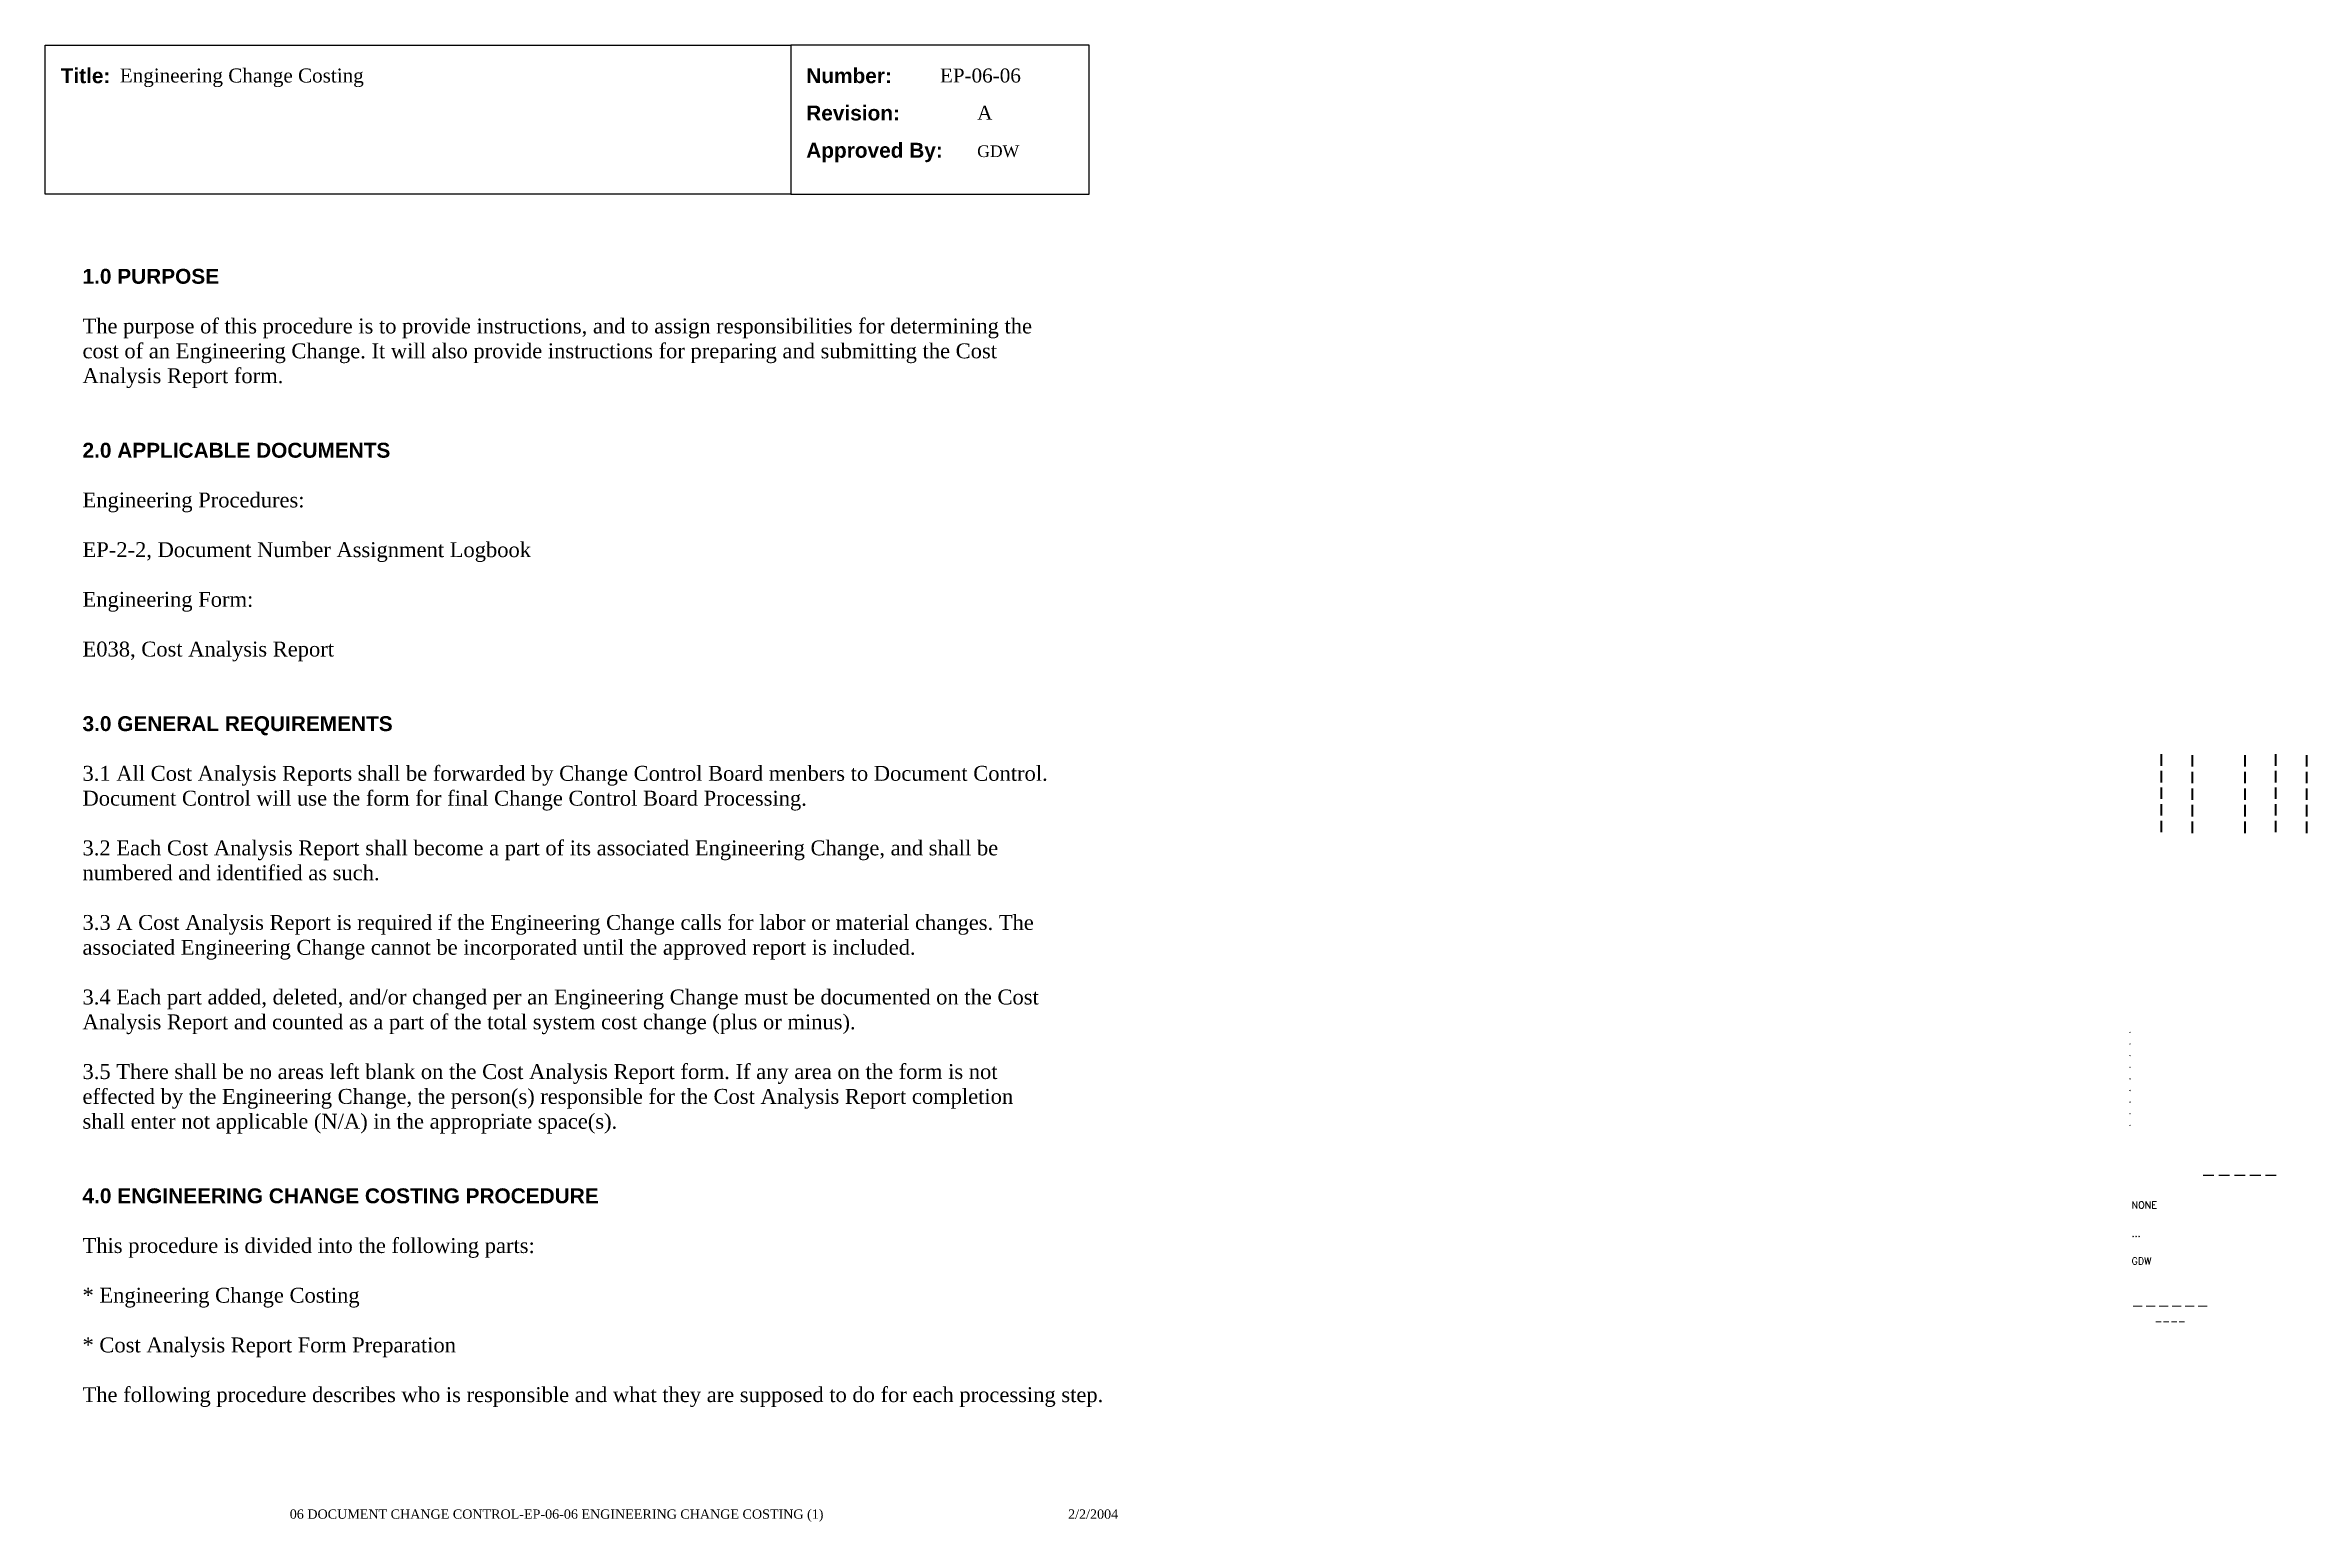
# Paper-space layout 'EP-06-06 Engineering Change Costing (1)' of a CAD drawing. Header units: inches. Extents: x 1 to 31.3, y 0.2 to 20.
import ezdxf
from ezdxf.enums import TextEntityAlignment as Align

# ---------------------------------------------------------------- set-up
doc = ezdxf.new("R2010")
doc.units = ezdxf.units.IN
doc.header["$MEASUREMENT"] = 0
doc.layers.add('TitleBlock_Attributes', color=40, linetype='Continuous', plot=False)
doc.layers.add('TitleBlock_Atts_Print', color=1, linetype='Continuous')
doc.styles.get("Standard").update_dxf_attribs({"font": 'simplex.shx'})
doc.styles.add('style1', font='TIMES.TTF')
doc.styles.add('styleAtt', font='TIMES.TTF')
doc.styles.add('TBBIGTEXT', font='complex.shx')

# ---------------------------------------------------------------- blocks, each defined once
blk = doc.blocks.new('Test1')
at = {"layer": 'TitleBlock_Attributes', "style": 'TBBIGTEXT', "width": 0.8}
for tag, p, height in [('SideLine1', (29.492, 9.408), 0.25), ('SideLine2', (29.906, 9.396), 0.25), ('SideLine3', (30.612, 9.396), 0.25), ('SideLine4', (31.026, 9.408), 0.25), ('SideLine5', (31.44, 9.396), 0.25), ('File-Layout', (28.803, 3.641), 0.125)]:
    blk.add_attdef(tag, p, '', height=height, rotation=90, dxfattribs=at)
at = {"layer": 'TitleBlock_Attributes'}
for tag, p, height in [('REV1', (28.947, 6.754), 0.0625), ('REV2', (28.947, 6.598), 0.0625), ('REV3', (28.947, 6.442), 0.0625), ('REV4', (28.947, 6.286), 0.0625), ('REV5', (28.947, 6.13), 0.0625), ('REV6', (28.947, 5.974), 0.0625), ('REV7', (28.947, 5.818), 0.0625), ('REV8', (28.947, 5.662), 0.0625), ('REV9', (28.947, 5.506), 0.0625), ('SCALE', (28.983, 4.394), 0.0938), ('INCHARGE', (28.983, 4.016), 0.0938), ('DRW', (28.983, 3.641), 0.0938)]:
    blk.add_attdef(tag, p, '', height=height, dxfattribs=at)
at = {"layer": 'TitleBlock_Attributes', "style": 'TBBIGTEXT'}
for tag, height, p in [('PROJNUM', 0.188, (30.434, 4.761)), ('DWG_NUM', 0.156, (31.168, 4.127)), ('CUSTOMER', 0.156, (29.501, 3.017)), ('LOCATION', 0.0938, (29.501, 2.835)), ('DESC_1', 0.188, (29.501, 2.412)), ('DESC_2', 0.188, (29.501, 2.1)), ('DESC_3', 0.188, (29.501, 1.787))]:
    blk.add_attdef(tag, text='', height=height, dxfattribs=at).set_placement(p, align=Align.CENTER)
at = {"layer": 'TitleBlock_Attributes'}
blk.add_attdef('DRW_DATE', text='', height=0.0938, dxfattribs=at).set_placement((31.149, 3.648), align=Align.CENTER)

psp = doc.layouts.new('EP-06-06 Engineering Change Costing (1)')

# ---------------------------------------------------------------- linework, layer by layer
for points in [[(1, 20), (11, 20), (11, 18), (1, 18)], [(11, 18), (15, 18), (15, 20), (11, 20)]]:
    psp.add_lwpolyline(points, close=True)

# ---------------------------------------------------------------- block references
ref = psp.add_blockref('Test1', (0, 0))
ref.add_attrib('CUSTOMER', '------', dxfattribs={"layer": 'TitleBlock_Attributes', "height": 0.1562, "style": 'TBBIGTEXT'}).set_placement((29.501, 3.017), align=Align.CENTER)
ref.add_attrib('LOCATION', '----', dxfattribs={"layer": 'TitleBlock_Attributes', "height": 0.0938, "style": 'TBBIGTEXT'}).set_placement((29.501, 2.835), align=Align.CENTER)
ref.add_attrib('DESC_1', 'Engineering Change Costing', (2, 19.5), dxfattribs={"layer": 'TitleBlock_Atts_Print', "height": 0.1875, "style": 'styleAtt'})
ref.add_attrib('DESC_2', 'EP-06-06', (13, 19.5), dxfattribs={"layer": 'TitleBlock_Atts_Print', "height": 0.1875, "style": 'styleAtt'})
ref.add_attrib('DESC_3', 'A', (13.5, 19), dxfattribs={"layer": 'TitleBlock_Atts_Print', "height": 0.188, "style": 'styleAtt'})
ref.add_attrib('PROJNUM', '-----', dxfattribs={"layer": 'TitleBlock_Attributes', "height": 0.1875, "style": 'TBBIGTEXT'}).set_placement((30.434, 4.761), align=Align.CENTER)
ref.add_attrib('DWG_NUM', 'GDW', (13.5, 18.5), dxfattribs={"layer": 'TitleBlock_Atts_Print', "height": 0.1562, "style": 'styleAtt'})
ref.add_attrib('DRW_DATE', '2/2/2004', dxfattribs={"layer": 'TitleBlock_Atts_Print', "height": 0.125, "style": 'styleAtt'}).set_placement((15.055, 0.232), align=Align.CENTER)
ref.add_attrib('DRW', 'GDW', (28.983, 3.641), dxfattribs={"layer": 'TitleBlock_Attributes', "height": 0.0938})
ref.add_attrib('INCHARGE', '...', (28.983, 4.016), dxfattribs={"layer": 'TitleBlock_Attributes', "height": 0.0938})
ref.add_attrib('SCALE', 'NONE', (28.983, 4.394), dxfattribs={"layer": 'TitleBlock_Attributes', "height": 0.0938})
ref.add_attrib('REV1', '.', (28.947, 6.754), dxfattribs={"layer": 'TitleBlock_Attributes', "height": 0.0625})
ref.add_attrib('REV2', '.', (28.947, 6.598), dxfattribs={"layer": 'TitleBlock_Attributes', "height": 0.0625})
ref.add_attrib('REV3', '.', (28.947, 6.442), dxfattribs={"layer": 'TitleBlock_Attributes', "height": 0.0625})
ref.add_attrib('REV4', '.', (28.947, 6.286), dxfattribs={"layer": 'TitleBlock_Attributes', "height": 0.0625})
ref.add_attrib('REV5', '.', (28.947, 6.13), dxfattribs={"layer": 'TitleBlock_Attributes', "height": 0.0625})
ref.add_attrib('REV6', '.', (28.947, 5.974), dxfattribs={"layer": 'TitleBlock_Attributes', "height": 0.0625})
ref.add_attrib('REV7', '.', (28.947, 5.818), dxfattribs={"layer": 'TitleBlock_Attributes', "height": 0.0625})
ref.add_attrib('REV8', '.', (28.947, 5.662), dxfattribs={"layer": 'TitleBlock_Attributes', "height": 0.0625})
ref.add_attrib('REV9', '.', (28.947, 5.506), dxfattribs={"layer": 'TitleBlock_Attributes', "height": 0.0625})
ref.add_attrib('SideLine1', '-----', (29.492, 9.408), dxfattribs={"layer": 'TitleBlock_Attributes', "height": 0.25, "rotation": 90, "style": 'TBBIGTEXT', "width": 0.8})
ref.add_attrib('SideLine2', '-----', (29.906, 9.396), dxfattribs={"layer": 'TitleBlock_Attributes', "height": 0.25, "rotation": 90, "style": 'TBBIGTEXT', "width": 0.8})
ref.add_attrib('SideLine3', '-----', (30.612, 9.396), dxfattribs={"layer": 'TitleBlock_Attributes', "height": 0.25, "rotation": 90, "style": 'TBBIGTEXT', "width": 0.8})
ref.add_attrib('SideLine4', '-----', (31.026, 9.408), dxfattribs={"layer": 'TitleBlock_Attributes', "height": 0.25, "rotation": 90, "style": 'TBBIGTEXT', "width": 0.8})
ref.add_attrib('SideLine5', '-----', (31.44, 9.396), dxfattribs={"layer": 'TitleBlock_Attributes', "height": 0.25, "rotation": 90, "style": 'TBBIGTEXT', "width": 0.8})
ref.add_attrib('File-Layout', '06 DOCUMENT CHANGE CONTROL-EP-06-06 ENGINEERING CHANGE COSTING (1)', dxfattribs={"layer": 'TitleBlock_Atts_Print', "height": 0.125, "style": 'styleAtt'}).set_placement((7.859, 0.232), align=Align.CENTER)

# ---------------------------------------------------------------- texts
at = {"color": 5, "char_height": 0.2, "width": 2, "attachment_point": 1, "line_spacing_factor": 1.5, "style": 'style1'}
for s, insert in [('{\\fArial|b1|i0|c0|p34;Title:}', (1.207, 19.691)), ('{\\fArial|b1|i0|c0|p34;Number:\\PRevision:\\PApproved By:}', (11.207, 19.691))]:
    psp.add_mtext(s, dxfattribs=dict(at, insert=insert))
at = {"color": 5, "insert": (1.5, 17), "char_height": 0.2, "width": 13, "attachment_point": 1, "style": 'style1'}
psp.add_mtext('{\\fArial|b1|i0|c0|p34;1.0 PURPOSE\\P\\P}The purpose of this procedure is to provide instructions, and to assign responsibilities for determining the cost of an Engineering Change. It will also provide instructions for preparing and submitting the Cost Analysis Report form.\\P\\P\\P{\\fArial|b1|i0|c0|p34;2.0 APPLICABLE DOCUMENTS\\P\\P}Engineering Procedures:\\P\\PEP-2-2, Document Number Assignment Logbook\\P\\PEngineering Form:\\P\\PE038, Cost Analysis Report\\P\\P\\P{\\fArial|b1|i0|c0|p34;3.0 GENERAL REQUIREMENTS\\P\\P}3.1 All Cost Analysis Reports shall be forwarded by Change Control Board menbers to Document Control. Document Control will use the form for final Change Control Board Processing.\\P\\P3.2 Each Cost Analysis Report shall become a part of its associated Engineering Change, and shall be numbered and identified as such.\\P\\P3.3 A Cost Analysis Report is required if the Engineering Change calls for labor or material changes. The associated Engineering Change cannot be incorporated until the approved report is included.\\P\\P3.4 Each part added, deleted, and/or changed per an Engineering Change must be documented on the Cost Analysis Report and counted as a part of the total system cost change (plus or minus).\\P\\P3.5 There shall be no areas left blank on the Cost Analysis Report form. If any area on the form is not effected by the Engineering Change, the person(s) responsible for the Cost Analysis Report completion shall enter not applicable (N/A) in the appropriate space(s).\\P\\P\\P{\\fArial|b1|i0|c0|p34;4.0 ENGINEERING CHANGE COSTING PROCEDURE\\P\\P}This procedure is divided into the following parts:\\P\\P* Engineering Change Costing\\P\\P* Cost Analysis Report Form Preparation\\P\\PThe following procedure describes who is responsible and what they are supposed to do for each processing step.', dxfattribs=at)

doc.saveas('drawing.dxf')
